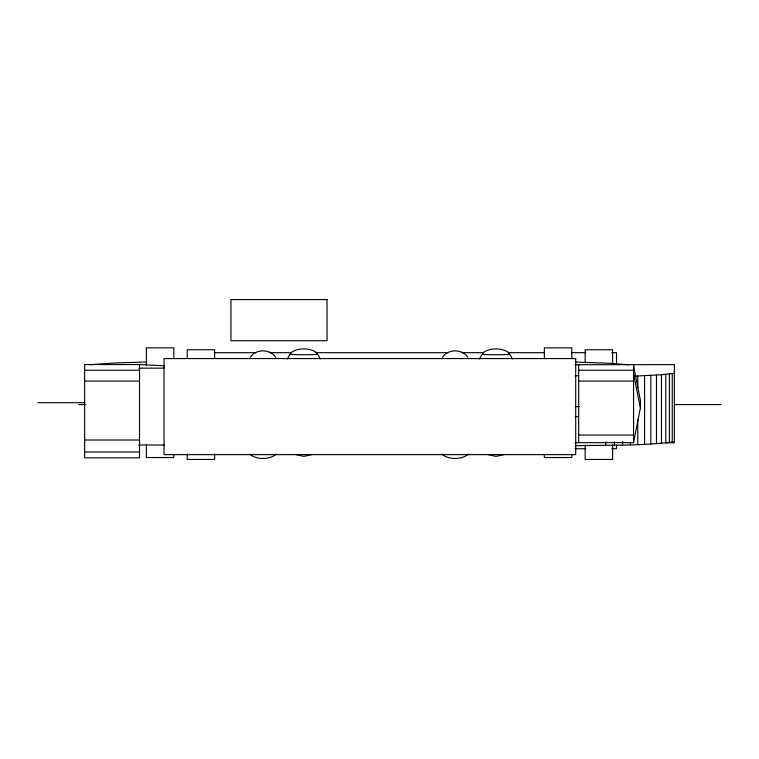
<?xml version="1.0" encoding="UTF-8"?>
<svg xmlns="http://www.w3.org/2000/svg" width="759" height="759" viewBox="0 0 759 759"><rect width="100%" height="100%" fill="white"/><g stroke="black" fill="none" stroke-linecap="round" stroke-linejoin="round"><path stroke-width="1.14" d="M575.113 442.658L633.556 442.658L640.416 407.801L640.416 400.373L633.556 365.515M287.263 359.007L290.118 354.149M479.384 359.007L482.24 354.149A13.719 0.579 0 0 0 495.969 354.728A13.719 0.579 0 0 0 509.687 354.149L512.553 359.007M250.356 357.252C255.755 348.751 270.318 348.751 275.707 357.252M442.478 357.252C447.876 348.751 462.44 348.751 467.838 357.252M290.384 353.144C297.471 347.432 310.213 347.432 317.3 353.144M276.494 454.148C269.407 459.869 256.665 459.869 249.569 454.148M482.506 353.144C489.593 347.432 502.335 347.432 509.431 353.144M468.616 454.148C461.529 459.869 448.787 459.869 441.7 454.148M311.465 454.669L303.847 456.396L296.219 454.669M503.587 454.669L495.969 456.396L488.341 454.669M634.628 376.141L661.459 374.756L674.371 373.229M575.303 445.713C608.301 444.983 641.573 446.036 674.371 441.785M89.628 364.728L114.41 363.001L146.791 361.967M575.113 364.718L674.371 364.643L674.371 442.763L666.193 442.763M214.294 352.679L255.698 352.679M269.9 352.679L291.19 352.679M316.038 352.679L448.531 352.679M461.548 352.679L482.838 352.679M508.862 352.679L544.355 352.679M571.565 352.679L585.768 352.679M611.792 352.679L616.526 352.679L616.526 363.542M139.523 364.538L84.629 364.538L84.629 457.838L139.523 457.838L139.523 364.538L164.267 365.81M138.821 368.162L164.561 368.162M84.629 370.24L139.523 370.24M578.662 370.24L633.556 370.24M575.113 375.733L578.662 375.733M84.629 381.056L139.523 381.056M578.662 381.056L633.556 381.056M37.95 402.706L84.629 402.706M78.765 404.594L85.767 404.594M674.371 404.594L721.05 404.594M575.578 406.587L579.126 406.587M575.113 416.644L578.662 416.644M578.662 435.059L633.556 435.059M84.629 440.011L139.523 440.011M138.821 445.021L164.561 445.021M575.113 448.74L585.768 448.74M611.792 448.74L616.526 448.74L616.526 445.144M84.629 451.984L139.523 451.984M575.91 362.071L610.027 363.314L628.566 364.728M317.566 354.149L320.431 359.007M633.556 374.102L640.416 407.801M672.246 373.627L672.246 442.184M669.372 374.016L669.372 442.563M665.776 374.396L665.776 442.943M661.459 374.756L661.459 443.313M656.469 375.107L656.469 443.654M650.833 375.43L650.833 443.987M644.59 375.743L644.59 444.3M637.769 376.028L637.769 387.849M637.769 419.765L637.769 444.584M633.556 364.538L633.556 442.658M630.425 442.478L630.425 444.85M622.608 441.539L622.608 445.087M614.363 441.747L614.363 445.296M612.617 364.168L612.617 349.757L585.17 349.757L585.17 362.992M612.617 445.021L612.617 459.442L585.17 459.442L585.17 445.021M605.748 441.928L605.748 445.476M578.662 364.538L578.662 442.658M571.802 358.751L571.802 347.859L544.355 347.859L544.355 358.751M571.802 454.309L571.802 457.544L544.355 457.544L544.355 454.309M214.645 358.286L214.645 349.757L187.198 349.757L187.198 358.286M214.645 453.948L214.645 459.442L187.198 459.442L187.198 453.948M173.83 358.751L173.83 347.859L146.383 347.859L146.383 365.572M173.83 454.309L173.83 457.544L146.383 457.544L146.383 444.309M316.522 353.931A13.719 0.579 0 0 1 303.847 354.728A13.719 0.579 0 0 1 291.162 353.931M482.506 354.036A13.719 0.579 0 0 1 483.293 353.931M508.644 353.931A13.719 0.579 0 0 1 509.431 354.036M327.044 299.558L230.973 299.558L230.973 340.734L327.044 340.734L327.044 299.558M575.711 358.561L164.02 358.561L164.02 454.622L575.711 454.622L575.711 358.561"/></g></svg>
